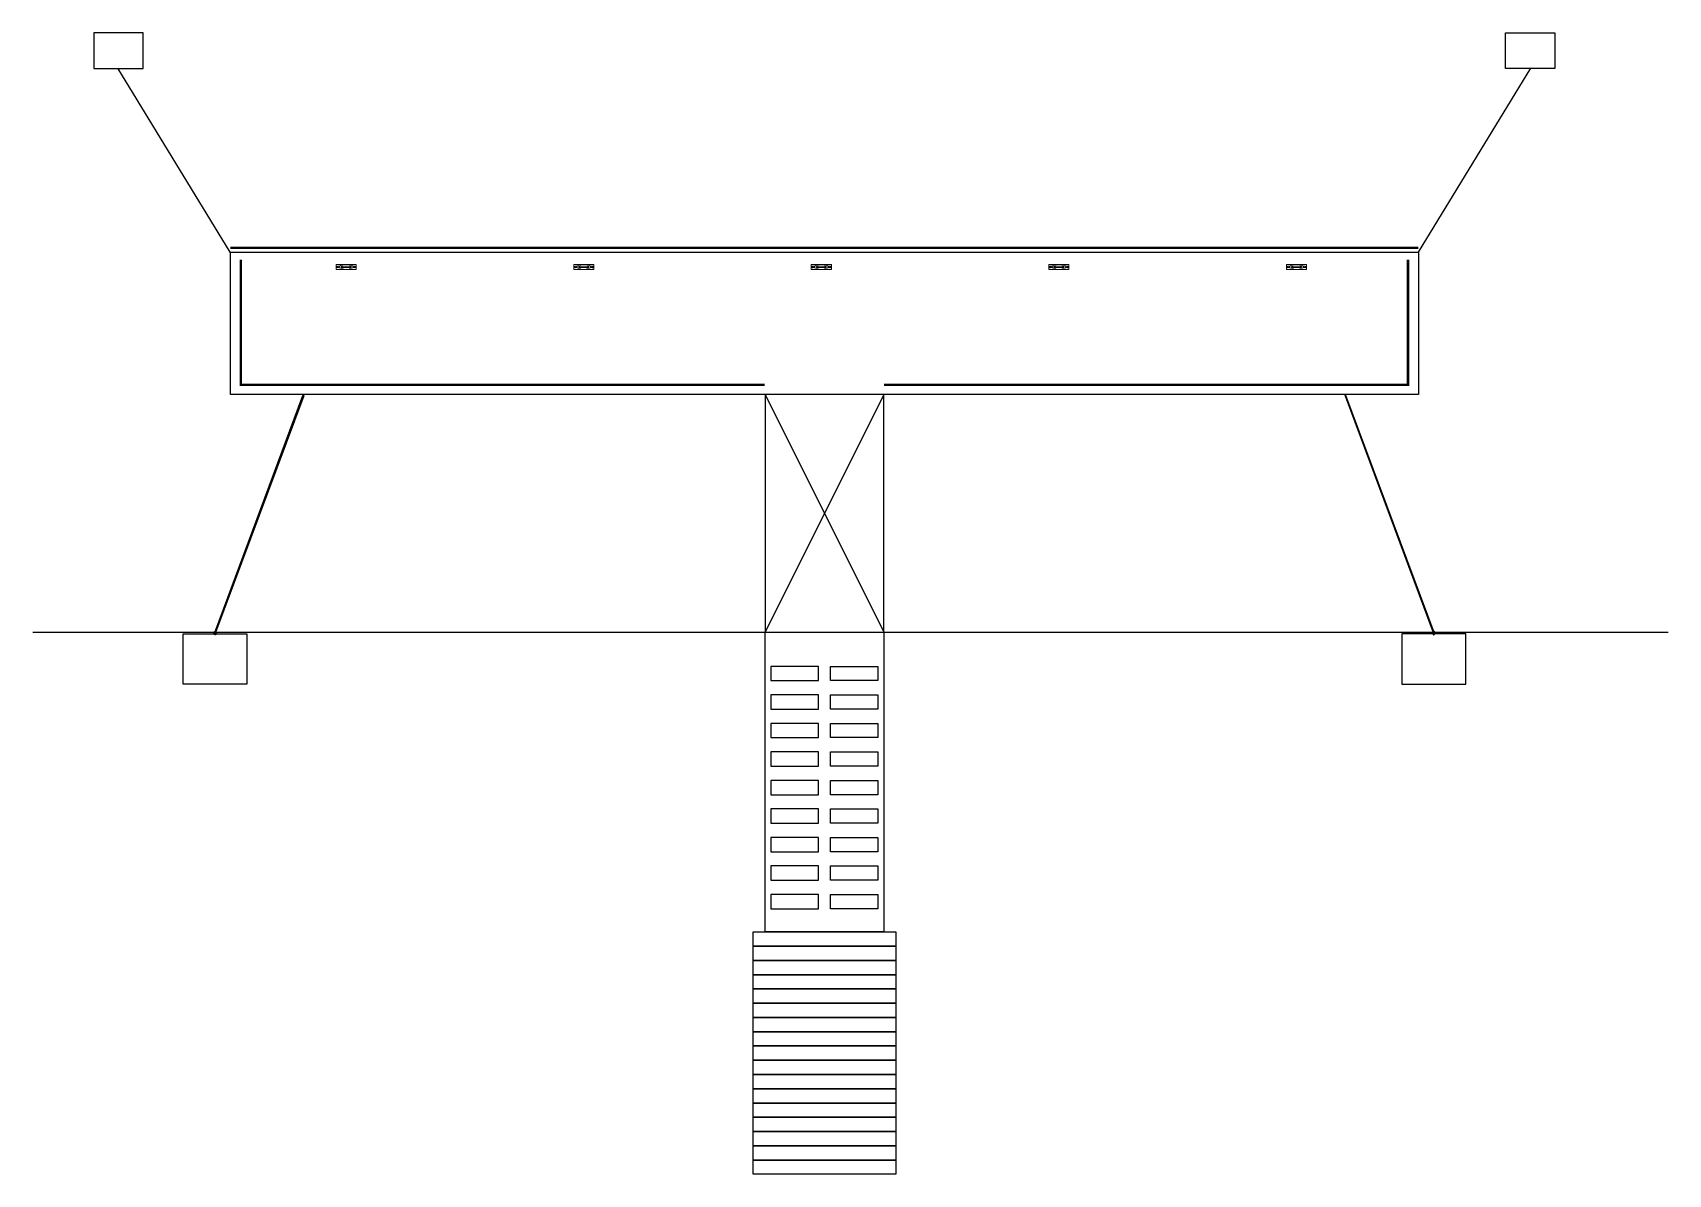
# Model space of a CAD drawing. Header units: millimetres. Extents: x -40481 to -6061, y 86179 to 110204.
import ezdxf

# ---------------------------------------------------------------- set-up
doc = ezdxf.new("R2010")
doc.units = ezdxf.units.MM
doc.header["$LTSCALE"] = 1000
doc.header["$MEASUREMENT"] = 0
doc.linetypes.add('DOTE', pattern=[2.42, 2, -0.2, 0.02, -0.2])
doc.layers.add('00标注文字', color=2, linetype='Continuous', lineweight=15)
for name, color, linetype in [('DOTE', 1, 'Continuous'), ('PUB_DIM', 3, 'Continuous'), ('W-STEEL_FRAME钢架', 3, 'Continuous')]:
    doc.layers.add(name, color=color, linetype=linetype)

# ---------------------------------------------------------------- blocks, each defined once
blk = doc.blocks.new('M24_90')
at = {"layer": 'PUB_DIM'}
for p, q in [((-11, 11), (-14, 10)), ((-11, 11), (-7, 10)), ((-11, 11), (11, 11)), ((-7, 10), (0, 11)), ((-7, 10), (-7, 0)), ((0, 11), (7, 10)), ((11, 11), (7, 10)), ((7, 10), (7, 0)), ((11, 11), (14, 10)), ((-11, -74), (-14, -73)), ((-11, -74), (-7, -73)), ((-11, -74), (11, -74)), ((-7, -73), (-7, -58)), ((-7, -73), (0, -74)), ((0, -74), (7, -73)), ((7, -73), (7, -58)), ((11, -74), (7, -73)), ((11, -74), (14, -73))]:
    blk.add_line(p, q, dxfattribs=at)
for points in [[(-14, 10), (14, 10), (14, 0), (-14, 0)], [(-8, 0), (8, 0), (8, -77), (-8, -77)], [(-15, -52), (15, -52), (15, -55), (-15, -55)], [(-14, -73), (14, -73), (14, -58), (-14, -58)]]:
    blk.add_lwpolyline(points, close=True, dxfattribs=at)
blk = doc.blocks.new('M16膨胀螺栓')
at = {"layer": 'PUB_DIM'}
for p, q in [((-12, 12), (-16, 10)), ((-12, 12), (-8, 10)), ((-12, 12), (12, 12)), ((-8, 10), (0, 12)), ((0, 12), (8, 10)), ((12, 12), (8, 10)), ((12, 12), (16, 10)), ((-8, -84), (-12, -103)), ((-12, -103), (-12, -112)), ((-12, -112), (12, -112)), ((-10, -112), (-10, -112)), ((0, -128), (-10, -123)), ((-5, -117), (5, -117)), ((-2, -107), (-4, -112)), ((-1, -84), (-2, -107)), ((0, -128), (10, -123)), ((1, -84), (2, -107)), ((2, -107), (4, -112)), ((8, -84), (12, -103)), ((10, -112), (10, -112)), ((12, -103), (12, -112))]:
    blk.add_line(p, q, dxfattribs=at)
for points in [[(-16, 10), (16, 10), (16, 0), (-16, 0)], [(-8, 22), (8, 22), (8, -73), (-8, -73)], [(-10, -18), (10, -18), (10, -123), (-10, -123)], [(-8, -79), (8, -79), (8, -84), (-8, -84)]]:
    blk.add_lwpolyline(points, close=True, dxfattribs=at)
for centre, start, end in [((-5, -112), 180, 270), ((5, -112), 270, 0)]:
    blk.add_arc(centre, 5, start, end, dxfattribs=at)
blk = doc.blocks.new('jhasdasda')
for points in [[(31715.21, 22809.98), (31734.5, 22817.16), (31734.48, 22817.23), (31715.19, 22810.05)], [(31715.15, 22810.11), (31715.15, 22809.92), (31715.25, 22809.92), (31715.25, 22810.11)], [(31715.15, 22810.11), (31715.15, 22809.92), (31715.15, 22809.92), (31715.15, 22810.11)]]:
    blk.add_lwpolyline(points, close=True)
at = {"layer": 'DOTE', "linetype": 'DOTE', "ltscale": 0.02}
for p, q in [((31734.51, 22817.19), (31734.51, 22817.23)), ((31715.16, 22810.01), (31715.05, 22810.01)), ((31715.08, 22810.03), (31715.08, 22809.99))]:
    blk.add_line(p, q, dxfattribs=at)
at = {"layer": 'DOTE', "linetype": 'DOTE', "ltscale": 0.005}
for p, q in [((31715.06, 22810.04), (31715.04, 22810.04)), ((31715.06, 22809.99), (31715.04, 22809.99))]:
    blk.add_line(p, q, dxfattribs=at)
at = {"layer": 'PUB_DIM'}
for p, q in [((31734.53, 22817.22), (31734.5, 22817.21)), ((31734.54, 22817.21), (31734.5, 22817.2)), ((31734.5, 22817.19), (31734.5, 22817.21)), ((31734.54, 22817.2), (31734.5, 22817.19)), ((31734.54, 22817.2), (31734.5, 22817.19)), ((31715.05, 22810.04), (31715.05, 22810.04)), ((31715.05, 22810.03), (31715.05, 22810.03)), ((31715.05, 22810.02), (31715.1, 22810.02)), ((31715.05, 22810.01), (31715.1, 22810.01)), ((31715.05, 22810.01), (31715.1, 22810.01)), ((31715.05, 22810), (31715.1, 22810)), ((31715.05, 22809.99), (31715.05, 22809.99)), ((31715.05, 22809.98), (31715.05, 22809.98)), ((31715.1, 22810.02), (31715.1, 22810))]:
    blk.add_line(p, q, dxfattribs=at)
for points in [[(31734.53, 22817.21), (31734.46, 22817.19), (31734.46, 22817.18), (31734.53, 22817.2)], [(31734.54, 22817.17), (31734.54, 22817.24), (31734.54, 22817.24), (31734.54, 22817.17)], [(31715.05, 22810.05), (31715.05, 22809.98), (31715.05, 22809.98), (31715.05, 22810.05)], [(31715.07, 22810.01), (31715.15, 22810.01), (31715.15, 22810.01), (31715.07, 22810.01)]]:
    blk.add_lwpolyline(points, close=True, dxfattribs=at)
at = {"layer": 'PUB_DIM', "yscale": 0.00034578227118466, "zscale": 0.00034578227118466}
for name, p, xscale, rotation in [('M24_90', (31734.52, 22817.19), -0.00034578227118466, 197.171382090231), ('M16膨胀螺栓', (31715.05, 22810.04), -0.00034578227118466, 270.0000000000003), ('M16膨胀螺栓', (31715.05, 22809.99), 0.00034578227118466, 270.0000000000675)]:
    blk.add_blockref(name, p, dxfattribs=dict(at, xscale=xscale, rotation=rotation))
at = {"layer": 'PUB_DIM', "xscale": -0.00034578227118466, "yscale": 0.00034578227118466, "zscale": 0.00034578227118466}
blk.add_blockref('M24_90', (31715.08, 22810.02), dxfattribs=at)
blk = doc.blocks.new('游艇码头系船柱')
at = {"layer": '00标注文字', "color": 2}
for p, q in [((0.04, 0.1), (0.045, 0.1)), ((0.04, 0.05), (0.045, 0.05)), ((0.045, 0.1), (0.045, 0.05)), ((0.045, 0.095), (0.096, 0.095)), ((0.045, 0.055), (0.096, 0.055)), ((0.15, 0.11), (0.19, 0.11)), ((0.15, 0.04), (0.19, 0.04)), ((0.43, 0.095), (0.18, 0.095)), ((0.43, 0.055), (0.18, 0.055)), ((0.46, 0.11), (0.42, 0.11)), ((0.46, 0.04), (0.42, 0.04)), ((0.565, 0.095), (0.514, 0.095)), ((0.565, 0.055), (0.514, 0.055)), ((0.57, 0.1), (0.565, 0.1)), ((0.565, 0.1), (0.565, 0.05)), ((0.57, 0.05), (0.565, 0.05))]:
    blk.add_line(p, q, dxfattribs=at)
blk.add_lwpolyline([(0, 0.15), (0.61, 0.15), (0.61, 0), (0, 0)], close=True, dxfattribs=at)
for centre in [(0.13, 0.075), (0.48, 0.075)]:
    blk.add_circle(centre, 0.04, dxfattribs=at)
at = {"layer": '00标注文字', "color": 8}
for centre in [(0.13, 0.075), (0.48, 0.075)]:
    blk.add_circle(centre, 0.035, dxfattribs=at)
at = {"layer": '00标注文字', "color": 2}
for centre, radius, start, end in [((0.046, 0.075), 0.0256, 102.6804, 257.3196), ((0.151, 0.075), 0.035, 325.1501, 34.8499), ((0.19, 0.075), 0.035, 34.8499, 90), ((0.19, 0.075), 0.035, 270, 325.1501), ((0.42, 0.075), 0.035, 90, 145.1501), ((0.42, 0.075), 0.035, 214.8499, 270), ((0.459, 0.075), 0.035, 145.1501, 214.8499), ((0.564, 0.075), 0.0256, 282.6804, 77.3196)]:
    blk.add_arc(centre, radius, start, end, dxfattribs=at)
blk = doc.blocks.new('*U5')
at = {"layer": '00标注文字', "xscale": -693.1336901761795, "yscale": 693.1336901761795, "zscale": 693.1336901761795}
blk.add_blockref('游艇码头系船柱', (211, -52), dxfattribs=at)
blk = doc.blocks.new('*U6')
at = {"color": 0, "linetype": 'ByBlock', "lineweight": -2, "transparency": 16777216}
for p in [(0, 0), (5000, 0), (10000, 0), (15000, 0), (20000, 0)]:
    blk.add_blockref('*U5', p, dxfattribs=at)
blk = doc.blocks.new('*U7')
blk.add_lwpolyline([(-1500, 150), (1500, 150), (1500, -150), (-1500, -150)], close=True)
blk = doc.blocks.new('*U8')
at = {"color": 0, "linetype": 'ByBlock', "lineweight": -2, "transparency": 16777216}
for p in [(0, 0), (0, -300), (0, -600), (0, -900), (0, -1200), (0, -1500), (0, -1800), (0, -2100), (0, -2400), (0, -2700), (0, -3000), (0, -3300), (0, -3600), (0, -3900), (0, -4200), (0, -4500), (0, -4800)]:
    blk.add_blockref('*U7', p, dxfattribs=at)
blk = doc.blocks.new('*U9')
for points in [[(-1125, -150), (-125, -150), (-125, 150), (-1125, 150)], [(1125, -150), (125, -150), (125, 150), (1125, 150)]]:
    blk.add_lwpolyline(points, close=True)
blk = doc.blocks.new('*U10')
at = {"color": 0, "linetype": 'ByBlock', "lineweight": -2, "transparency": 16777216}
for p in [(0, 0), (0, -600), (0, -1200), (0, -1800), (0, -2400), (0, -3000), (0, -3600), (0, -4200), (0, -4800)]:
    blk.add_blockref('*U9', p, dxfattribs=at)

msp = doc.modelspace()

# ---------------------------------------------------------------- linework, layer by layer
for points in [[(-38155, 110204), (-39196, 110204), (-39196, 109453), (-38155, 109453)], [(-9489, 110204), (-8448, 110204), (-8448, 109453), (-9489, 109453)], [(-36320, 105587), (-11320, 105587), (-11320, 102587), (-21820, 102587), (-21820, 102587), (-25820, 102587), (-25820, 102587), (-36320, 102587)], [(-37316, 97550), (-35976, 97550), (-35976, 96494), (-37316, 96494)], [(-25070, 97587), (-22570, 97587), (-22570, 91279), (-25070, 91279)], [(-10325, 97550), (-11665, 97550), (-11665, 96494), (-10325, 96494)]]:
    msp.add_lwpolyline(points, close=True)
for points in [[(-36323, 105587), (-38689, 109459)], [(-11320, 105587), (-8954, 109459)], [(-40481, 97587), (-6061, 97587)]]:
    msp.add_lwpolyline(points)
at = {"color": 4, "const_width": 50}
msp.add_lwpolyline([(-36320, 105674), (-11323, 105674)], dxfattribs=at)
at = {"color": 6, "const_width": 50}
for points in [[(-36102, 105427), (-36102, 102793), (-25615, 102793), (-25615, 102793), (-25075, 102793)], [(-11539, 105427), (-11539, 102793), (-22026, 102793), (-22026, 102793), (-22569, 102793)]]:
    msp.add_lwpolyline(points, dxfattribs=at)
at = {"color": 2}
msp.add_lwpolyline([(-25070, 97587), (-22570, 97587), (-22570, 102587), (-25070, 102587)], close=True, dxfattribs=at)
for points in [[(-22570, 102587), (-25070, 97587)], [(-25070, 102587), (-22570, 97587)]]:
    msp.add_lwpolyline(points, dxfattribs=at)

# ---------------------------------------------------------------- block references
for name, p in [('*U6', (-33884, 105274)), ('*U10', (-23820, 96718)), ('*U8', (-23820, 91129))]:
    msp.add_blockref(name, p)
at = {"layer": 'W-STEEL_FRAME钢架', "yscale": 258.4147892690873, "zscale": 258.4147892690873}
for p, xscale, rotation in [((-5931087, -8098096), -258.4147892690873, 270), ((5883446, -8098096), 258.4147892690873, 90.00000000000001)]:
    msp.add_blockref('jhasdasda', p, dxfattribs=dict(at, xscale=xscale, rotation=rotation))

doc.saveas('drawing.dxf')
